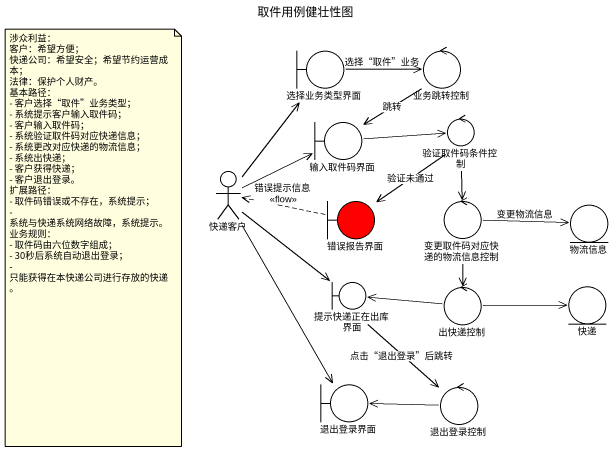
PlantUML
@startuml
title 取件用例健壮性图
boundary 选择业务类型界面
control 业务跳转控制
boundary 输入取件码界面
control 验证取件码条件控制
actor 快递客户
boundary 错误报告界面 #FF0000
control 变更取件码对应快递的物流信息控制
entity 物流信息
boundary 提示快递正在出库界面
control 出快递控制
entity 快递
boundary 退出登录界面
control 退出登录控制
选择业务类型界面 -right-> 业务跳转控制 : 选择“取件”业务
业务跳转控制 --> 输入取件码界面 : 跳转
输入取件码界面 -right-> 验证取件码条件控制
验证取件码条件控制 --> 错误报告界面 : 验证未通过
验证取件码条件控制 --> 变更取件码对应快递的物流信息控制
快递客户 -up-> 选择业务类型界面
快递客户 -right-> 输入取件码界面
快递客户 --> 提示快递正在出库界面
快递客户 --> 退出登录界面
错误报告界面 .left.> 快递客户 : 错误提示信息\n<<flow>>
变更取件码对应快递的物流信息控制 -right-> 物流信息 : 变更物流信息
变更取件码对应快递的物流信息控制 --> 出快递控制
提示快递正在出库界面 --> 退出登录控制 : 点击“退出登录”后跳转
出快递控制 -left-> 提示快递正在出库界面
出快递控制 -right-> 快递
退出登录控制 -left-> 退出登录界面
note as N1
  涉众利益：
  客户：希望方便；
  快递公司：希望安全；希望节约运营成本；
  法律：保护个人财产。
  基本路径：
  - 客户选择“取件”业务类型；
  - 系统提示客户输入取件码；
  - 客户输入取件码；
  - 系统验证取件码对应快递信息；
  - 系统更改对应快递的物流信息；
  - 系统出快递；
  - 客户获得快递；
  - 客户退出登录。
  扩展路径：
  - 取件码错误或不存在，系统提示；
  - 系统与快递系统网络故障，系统提示。
  业务规则：
  - 取件码由六位数字组成；
  - 30秒后系统自动退出登录；
  - 只能获得在本快递公司进行存放的快递。
end note
@enduml
